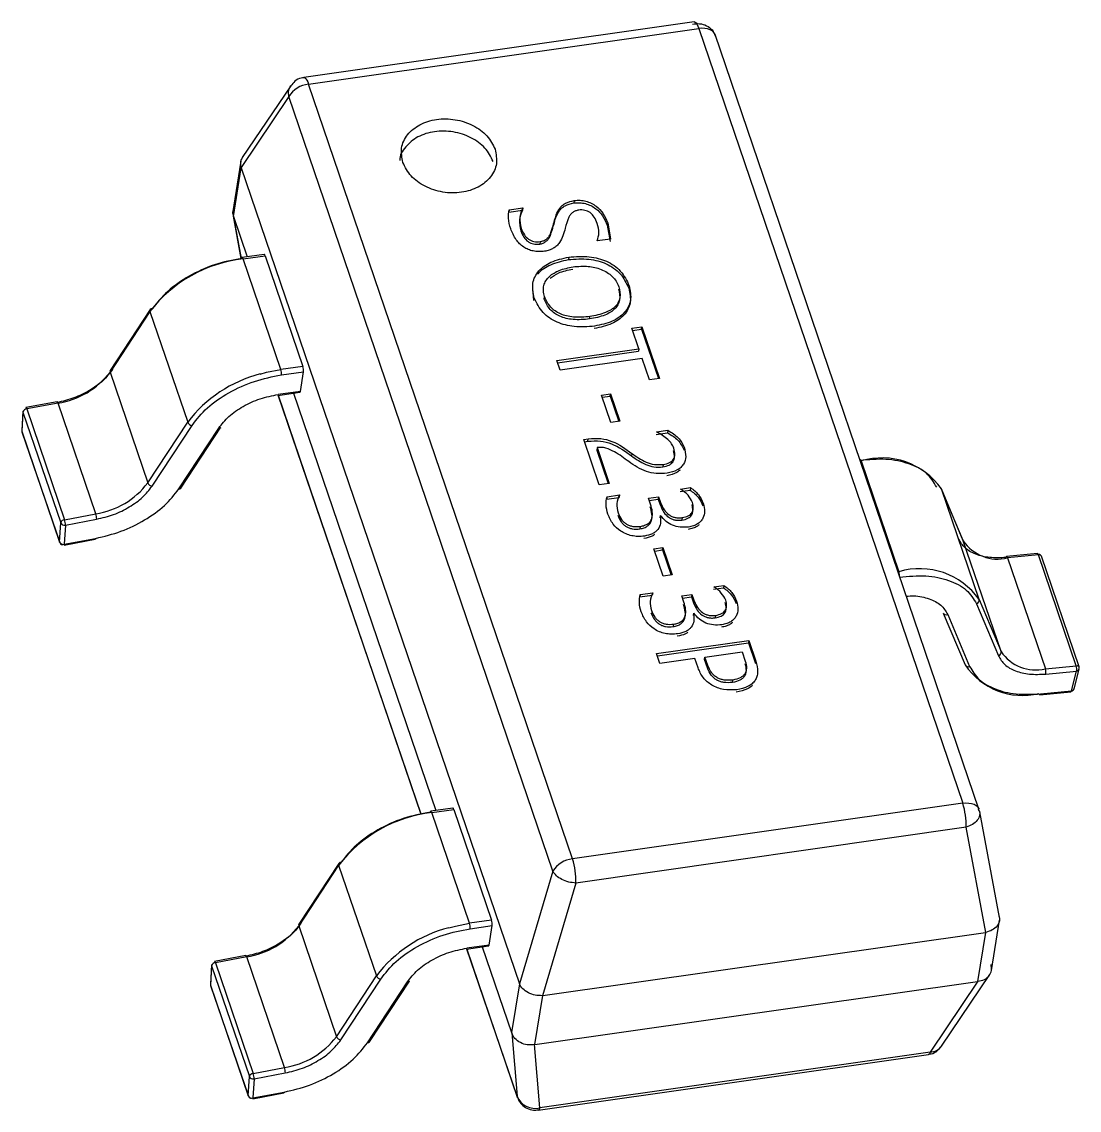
# Model space of a CAD drawing. Header units: millimetres. Extents: x 5 to 415, y 5 to 292.
# Drawn here: x 336.602 to 339.356, y 234.103 to 236.938 of the extents above; entities that cross this region are included whole.
import ezdxf

# ---------------------------------------------------------------- set-up
doc = ezdxf.new("R2010")
doc.units = ezdxf.units.MM

msp = doc.modelspace()

# ---------------------------------------------------------------- linework, layer by layer
at = {"color": 7, "linetype": 'Continuous', "lineweight": 25}
for p, q in [((338.3534, 236.9381), (337.3371, 236.793)), ((337.3492, 236.7754), (338.3656, 236.9204)), ((338.3656, 236.9204), (339.0531, 234.903)), ((339.0953, 234.8873), (338.4078, 236.9047)), ((337.3027, 236.7715), (337.1767, 236.5847)), ((338.0367, 234.7579), (337.3492, 236.7754)), ((337.298, 236.7431), (337.1738, 236.5588)), ((337.9855, 234.7256), (337.298, 236.7431)), ((337.173, 236.5748), (337.1513, 236.4387)), ((337.174, 236.5581), (337.1738, 236.5588)), ((337.1537, 236.4308), (337.174, 236.5581)), ((337.174, 236.5581), (337.8982, 234.4329)), ((337.8719, 236.4485), (337.8709, 236.4422)), ((337.8709, 236.4422), (337.906, 236.4472)), ((337.8719, 236.4485), (337.907, 236.4536)), ((337.907, 236.4536), (337.906, 236.4472)), ((338.041, 236.4727), (338.04, 236.4663)), ((337.1509, 236.4435), (337.1737, 236.3216)), ((337.1535, 236.4315), (337.1537, 236.4308)), ((337.1537, 236.4308), (337.1894, 236.3261)), ((337.903, 236.3999), (337.902, 236.3936)), ((337.9887, 236.4166), (337.9877, 236.4102)), ((338.1283, 236.4148), (338.1273, 236.4084)), ((338.1273, 236.4084), (338.1349, 236.3658)), ((338.1283, 236.4148), (338.1359, 236.3722)), ((337.9524, 236.3654), (337.9514, 236.359)), ((338.1359, 236.3722), (338.1008, 236.3672)), ((337.2338, 236.3324), (337.1762, 236.3242)), ((337.1786, 236.3207), (337.2362, 236.3289)), ((337.2769, 236.0323), (337.1786, 236.3207)), ((337.2362, 236.3289), (337.3345, 236.0405)), ((338.0269, 236.3251), (338.0259, 236.3187)), ((338.1843, 236.2506), (338.1832, 236.2442)), ((337.9362, 236.2122), (337.9332, 236.2435)), ((337.9626, 236.2159), (337.9636, 236.2222)), ((336.9362, 236.1838), (336.8321, 236.0254)), ((336.9365, 236.1884), (336.8324, 236.03)), ((336.9362, 236.1838), (337.0345, 235.8954)), ((338.0809, 236.164), (338.0819, 236.1703)), ((338.1913, 236.1398), (338.2176, 236.1436)), ((338.2094, 236.0866), (338.1913, 236.1398)), ((338.1933, 236.1339), (338.2166, 236.1372)), ((338.2166, 236.1372), (338.2176, 236.1436)), ((338.2166, 236.1372), (338.2603, 236.009)), ((338.2176, 236.1436), (338.2634, 236.0094)), ((337.9956, 236.0561), (338.2094, 236.0866)), ((337.9976, 236.0502), (338.2084, 236.0803)), ((338.2094, 236.0866), (338.2084, 236.0803)), ((338.0043, 236.0307), (337.9956, 236.0561)), ((338.2181, 236.0612), (338.0043, 236.0307)), ((338.237, 236.0056), (338.2181, 236.0612)), ((336.8321, 236.0254), (336.9304, 235.737)), ((337.3345, 236.0405), (337.2769, 236.0323)), ((337.2784, 236.0183), (337.336, 236.0265)), ((337.3279, 235.9756), (337.336, 236.0265)), ((338.2634, 236.0094), (338.237, 236.0056)), ((337.2692, 235.9651), (337.3267, 235.9733)), ((337.27, 235.9652), (337.6418, 234.874)), ((337.3279, 235.9756), (337.2703, 235.9674)), ((337.3104, 235.971), (337.6808, 234.884)), ((338.1123, 235.966), (338.1357, 235.9693)), ((338.1368, 235.8943), (338.1123, 235.966)), ((338.1347, 235.963), (338.1357, 235.9693)), ((338.1357, 235.9693), (338.1602, 235.8976)), ((336.6946, 235.9485), (336.6132, 235.9332)), ((336.6968, 235.9449), (336.6153, 235.9297)), ((336.7951, 235.6565), (336.6968, 235.9449)), ((338.1143, 235.9601), (338.1347, 235.963)), ((338.1347, 235.963), (338.1572, 235.8972)), ((336.605, 235.924), (336.6023, 235.8739)), ((336.6053, 235.9216), (336.6026, 235.8716)), ((336.6053, 235.9216), (336.7036, 235.6332)), ((336.6153, 235.9297), (336.7136, 235.6412)), ((336.9304, 235.737), (337.0345, 235.8954)), ((336.9417, 235.7285), (337.0458, 235.8869)), ((337.0111, 235.7214), (337.1152, 235.8798)), ((337.0169, 235.7235), (337.121, 235.8819)), ((338.1602, 235.8976), (338.1368, 235.8943)), ((336.6026, 235.8716), (336.7009, 235.5831)), ((336.6028, 235.8701), (336.7011, 235.5817)), ((338.0658, 235.8502), (338.0777, 235.8519)), ((338.106, 235.7322), (338.0658, 235.8502)), ((338.0767, 235.8455), (338.0777, 235.8519)), ((338.2547, 235.8636), (338.2841, 235.8678)), ((338.2557, 235.87), (338.2851, 235.8742)), ((338.2851, 235.8742), (338.2841, 235.8678)), ((338.0678, 235.8442), (338.0767, 235.8455)), ((338.1006, 235.8291), (338.0996, 235.8227)), ((338.0996, 235.8227), (338.1293, 235.7355)), ((338.1006, 235.8291), (338.1324, 235.7359)), ((338.328, 235.8288), (338.327, 235.8224)), ((338.1913, 235.814), (338.1902, 235.8077)), ((338.7859, 235.7978), (338.7851, 235.7977)), ((338.7883, 235.7943), (338.8866, 235.5058)), ((338.273, 235.7851), (338.2719, 235.7787)), ((338.1324, 235.7359), (338.106, 235.7322)), ((338.3168, 235.7148), (338.3432, 235.7185)), ((338.3178, 235.7211), (338.3442, 235.7249)), ((338.3442, 235.7249), (338.3432, 235.7185)), ((339.0543, 235.5869), (338.9971, 235.7222)), ((338.9973, 235.7218), (338.9971, 235.7222)), ((339.0956, 235.4333), (338.9973, 235.7218)), ((339.0545, 235.5864), (338.9973, 235.7218)), ((338.1266, 235.7011), (338.1256, 235.6947)), ((338.1256, 235.6947), (338.1578, 235.6993)), ((338.1266, 235.7011), (338.1588, 235.7057)), ((338.1588, 235.7057), (338.1578, 235.6993)), ((338.2347, 235.6971), (338.261, 235.7009)), ((338.24, 235.6814), (338.2347, 235.6971)), ((338.2367, 235.6912), (338.26, 235.6945)), ((338.261, 235.7009), (338.26, 235.6945)), ((338.26, 235.6945), (338.2651, 235.6796)), ((338.261, 235.7009), (338.2661, 235.686)), ((338.2661, 235.686), (338.2651, 235.6796)), ((338.3773, 235.684), (338.3763, 235.6776)), ((336.7136, 235.6412), (336.7951, 235.6565)), ((338.2652, 235.6523), (338.2642, 235.646)), ((336.7009, 235.5831), (336.7036, 235.6332)), ((336.7159, 235.6274), (336.7131, 235.5774)), ((336.7159, 235.6274), (336.7973, 235.6427)), ((338.2132, 235.6237), (338.2122, 235.6173)), ((338.3226, 235.6466), (338.3216, 235.6402)), ((336.7124, 235.5751), (336.7938, 235.5904)), ((336.7131, 235.5774), (336.7946, 235.5926)), ((338.2487, 235.5657), (338.2722, 235.569)), ((338.2711, 235.5627), (338.2722, 235.569)), ((338.2722, 235.569), (338.2966, 235.4973)), ((339.1528, 235.298), (339.0545, 235.5864)), ((338.2732, 235.4939), (338.2487, 235.5657)), ((338.2508, 235.5597), (338.2711, 235.5627)), ((338.2711, 235.5627), (338.2936, 235.4968)), ((339.2475, 235.553), (339.1672, 235.5452)), ((339.2501, 235.5495), (339.1699, 235.5417)), ((339.1699, 235.5417), (339.2682, 235.2533)), ((339.3484, 235.2611), (339.2501, 235.5495)), ((339.3562, 235.2579), (339.2579, 235.5463)), ((338.2966, 235.4973), (338.2732, 235.4939)), ((338.4036, 235.4602), (338.4299, 235.464)), ((338.4046, 235.4666), (338.4309, 235.4703)), ((338.4309, 235.4703), (338.4299, 235.464)), ((338.2133, 235.4466), (338.2123, 235.4402)), ((338.2123, 235.4402), (338.2445, 235.4448)), ((338.2133, 235.4466), (338.2455, 235.4512)), ((338.2455, 235.4512), (338.2445, 235.4448)), ((338.3214, 235.4426), (338.3477, 235.4463)), ((338.3268, 235.4269), (338.3214, 235.4426)), ((338.3234, 235.4366), (338.3467, 235.44)), ((338.3477, 235.4463), (338.3467, 235.44)), ((338.3467, 235.44), (338.3518, 235.425)), ((338.3477, 235.4463), (338.3528, 235.4314)), ((338.3528, 235.4314), (338.3518, 235.425)), ((338.4641, 235.4295), (338.463, 235.4231)), ((339.0956, 235.4333), (339.1528, 235.298)), ((338.3519, 235.3978), (338.3509, 235.3914)), ((339.002, 235.3983), (339.0592, 235.2629)), ((339.0888, 235.4223), (339.146, 235.287)), ((338.3, 235.3692), (338.2989, 235.3628)), ((338.4093, 235.392), (338.4083, 235.3857)), ((339.0138, 235.3946), (339.071, 235.2592)), ((338.2558, 235.2925), (338.496, 235.3268)), ((338.2579, 235.2866), (338.495, 235.3204)), ((338.496, 235.3268), (338.495, 235.3204)), ((338.495, 235.3204), (338.5133, 235.2667)), ((338.496, 235.3268), (338.5143, 235.2731)), ((338.2645, 235.267), (338.2558, 235.2925)), ((338.3806, 235.2774), (338.3817, 235.2837)), ((338.3817, 235.2837), (338.4783, 235.2975)), ((338.3892, 235.2615), (338.3817, 235.2837)), ((338.4783, 235.2975), (338.4867, 235.273)), ((338.3553, 235.28), (338.2645, 235.267)), ((338.3636, 235.2558), (338.3553, 235.28)), ((338.3882, 235.2551), (338.3806, 235.2774)), ((338.3882, 235.2551), (338.3892, 235.2615)), ((338.5143, 235.2731), (338.5133, 235.2667)), ((339.2682, 235.2533), (339.3484, 235.2611)), ((339.2691, 235.2393), (339.3493, 235.2471)), ((339.3359, 235.1955), (339.3493, 235.2471)), ((339.3429, 235.2006), (339.3564, 235.2521)), ((338.4534, 235.2174), (338.4544, 235.2238)), ((339.254, 235.1853), (339.3342, 235.1931)), ((339.2556, 235.1877), (339.3359, 235.1955)), ((337.7252, 234.8903), (337.6676, 234.8821)), ((337.67, 234.8786), (337.7276, 234.8868)), ((337.7276, 234.8868), (337.8259, 234.5984)), ((339.0531, 234.903), (338.0367, 234.7579)), ((339.0962, 234.8818), (339.0944, 234.8869)), ((337.7683, 234.5902), (337.67, 234.8786)), ((339.1486, 234.6049), (339.0971, 234.8803)), ((339.0617, 234.8402), (338.0453, 234.6951)), ((339.1128, 234.5664), (339.0617, 234.8402)), ((337.428, 234.7463), (337.3239, 234.5879)), ((337.4276, 234.7417), (337.3235, 234.5833)), ((337.4276, 234.7417), (337.5259, 234.4533)), ((337.9855, 234.7256), (337.8985, 234.4322)), ((338.0453, 234.6951), (337.9583, 234.4017)), ((339.147, 234.6111), (339.1473, 234.6104)), ((337.3235, 234.5833), (337.4218, 234.2949)), ((337.8259, 234.5984), (337.7683, 234.5902)), ((337.7699, 234.5762), (337.8275, 234.5844)), ((337.8193, 234.5335), (337.8275, 234.5844)), ((339.1277, 234.467), (339.1487, 234.5983)), ((337.9592, 234.4018), (339.1119, 234.5663)), ((339.1119, 234.5663), (339.0916, 234.439)), ((339.1128, 234.5664), (339.1119, 234.5663)), ((337.7606, 234.523), (337.8182, 234.5312)), ((337.7614, 234.5231), (337.8929, 234.1371)), ((337.8193, 234.5335), (337.7617, 234.5253)), ((337.8018, 234.5289), (337.8779, 234.3056)), ((337.186, 234.5064), (337.1046, 234.4911)), ((337.1882, 234.5028), (337.1068, 234.4876)), ((337.2865, 234.2144), (337.1882, 234.5028)), ((337.0964, 234.4819), (337.0937, 234.4318)), ((337.0968, 234.4795), (337.094, 234.4295)), ((337.0968, 234.4795), (337.195, 234.1911)), ((337.1068, 234.4876), (337.205, 234.1991)), ((337.4218, 234.2949), (337.5259, 234.4533)), ((337.4331, 234.2864), (337.5372, 234.4448)), ((337.5025, 234.2793), (337.6066, 234.4377)), ((337.5083, 234.2814), (337.6124, 234.4398)), ((337.8982, 234.4329), (337.8779, 234.3056)), ((337.8982, 234.4329), (337.8985, 234.4322)), ((337.9389, 234.2745), (339.0916, 234.439)), ((339.0925, 234.4391), (338.9683, 234.2548)), ((338.998, 234.2703), (339.124, 234.4571)), ((339.0916, 234.439), (339.0925, 234.4391)), ((337.094, 234.4295), (337.1923, 234.141)), ((337.0942, 234.4281), (337.1925, 234.1396)), ((337.9389, 234.2745), (337.9592, 234.4018)), ((337.9592, 234.4018), (337.9583, 234.4017)), ((337.8779, 234.3056), (337.8782, 234.3048)), ((337.8782, 234.3048), (337.8921, 234.1403)), ((337.9379, 234.2743), (337.9389, 234.2745)), ((337.9519, 234.1098), (337.9379, 234.2743)), ((337.9473, 234.1038), (338.9637, 234.2488)), ((338.9683, 234.2548), (337.9519, 234.1098)), ((337.205, 234.1991), (337.2865, 234.2144)), ((337.1923, 234.141), (337.195, 234.1911)), ((337.2073, 234.1853), (337.2045, 234.1353)), ((337.2073, 234.1853), (337.2887, 234.2006)), ((337.2045, 234.1353), (337.286, 234.1506)), ((337.2038, 234.133), (337.2852, 234.1483))]:
    msp.add_line(p, q, dxfattribs=at)
at = {"color": 8, "linetype": 'Continuous', "lineweight": 25}
for p, q in [((337.174, 236.3217), (337.1535, 236.4315)), ((337.6421, 234.874), (337.2703, 235.9652)), ((338.7863, 235.794), (338.7883, 235.7943)), ((339.0545, 235.5864), (339.0543, 235.5869)), ((338.8866, 235.5058), (338.8846, 235.5056)), ((337.8921, 234.1403), (337.7617, 234.5231)), ((337.8929, 234.1371), (337.8921, 234.1403))]:
    msp.add_line(p, q, dxfattribs=at)
at = {"color": 7, "linetype": 'Continuous', "lineweight": 25, "flags": 128}
for points in [[(338.3534, 236.9381), (338.354, 236.9381), (338.3562, 236.9372), (338.3586, 236.935), (338.3609, 236.9313), (338.3633, 236.9264), (338.3656, 236.9204)], [(338.4078, 236.9047), (338.4071, 236.9064), (338.4043, 236.9108), (338.4002, 236.9146), (338.3949, 236.9175), (338.3886, 236.9196), (338.3815, 236.9208), (338.3737, 236.9211), (338.3656, 236.9204)], [(337.2362, 236.3289), (337.2357, 236.3303), (337.2351, 236.3313), (337.2346, 236.332), (337.2341, 236.3324), (337.2338, 236.3324)], [(337.1762, 236.3242), (337.176, 236.3242), (337.1756, 236.3238), (337.1752, 236.323), (337.175, 236.3219)], [(337.2231, 236.0207), (337.24, 236.0252), (337.2769, 236.0323)], [(337.2692, 235.9651), (337.2693, 235.9651), (337.2697, 235.9655), (337.2701, 235.9663), (337.2703, 235.9674)], [(337.3267, 235.9733), (337.3269, 235.9733), (337.3273, 235.9737), (337.3277, 235.9745), (337.3279, 235.9756)], [(336.605, 235.924), (336.605, 235.9231), (336.6053, 235.9216)], [(336.6023, 235.8739), (336.6023, 235.8731), (336.6026, 235.8716)], [(336.6024, 235.872), (336.6025, 235.8717), (336.6028, 235.8701)], [(336.7131, 235.5774), (336.713, 235.5763), (336.7128, 235.5755), (336.7125, 235.5752), (336.7124, 235.5751)], [(336.7946, 235.5926), (336.7945, 235.5916), (336.7942, 235.5908), (336.7939, 235.5905), (336.7938, 235.5904)], [(339.2501, 235.5495), (339.2496, 235.5509), (339.249, 235.5519), (339.2484, 235.5526), (339.2478, 235.553), (339.2475, 235.553)], [(337.7276, 234.8868), (337.7271, 234.8882), (337.7265, 234.8892), (337.726, 234.8899), (337.7255, 234.8903), (337.7252, 234.8903)], [(337.6676, 234.8821), (337.6674, 234.8821), (337.667, 234.8817), (337.6667, 234.8809), (337.6664, 234.8798)], [(337.7145, 234.5786), (337.7315, 234.5831), (337.7683, 234.5902)], [(337.7606, 234.523), (337.7607, 234.523), (337.7612, 234.5234), (337.7615, 234.5242), (337.7617, 234.5253)], [(337.8182, 234.5312), (337.8183, 234.5313), (337.8188, 234.5316), (337.8191, 234.5324), (337.8193, 234.5335)], [(337.0964, 234.4819), (337.0964, 234.481), (337.0968, 234.4795)], [(337.0937, 234.4318), (337.0937, 234.431), (337.094, 234.4295)], [(337.0939, 234.4299), (337.0939, 234.4296), (337.0942, 234.4281)], [(337.286, 234.1506), (337.2859, 234.1495), (337.2857, 234.1487), (337.2854, 234.1484), (337.2852, 234.1483)], [(337.2045, 234.1353), (337.2044, 234.1342), (337.2042, 234.1335), (337.2039, 234.1331), (337.2038, 234.133)]]:
    msp.add_lwpolyline(points, dxfattribs=at)
at = {"color": 8, "linetype": 'Continuous', "lineweight": 25, "flags": 128}
for points in [[(337.3371, 236.793), (337.3377, 236.7931), (337.3399, 236.7922), (337.3422, 236.7899), (337.3446, 236.7863), (337.3469, 236.7814), (337.3492, 236.7754)], [(337.1786, 236.3207), (337.1781, 236.322), (337.1775, 236.3231), (337.177, 236.3238), (337.1765, 236.3242), (337.1762, 236.3242)], [(336.6026, 235.8716), (336.6027, 235.8704), (336.6028, 235.8701)], [(338.7859, 235.7978), (338.7862, 235.7978), (338.7867, 235.7974), (338.7872, 235.7967), (338.7878, 235.7956), (338.7883, 235.7943)], [(336.7011, 235.5817), (336.701, 235.582), (336.7009, 235.5831)], [(339.1699, 235.5417), (339.1693, 235.5431), (339.1688, 235.5441), (339.1682, 235.5449), (339.1676, 235.5452), (339.1672, 235.5452)], [(339.3484, 235.2611), (339.3502, 235.2612), (339.3518, 235.261), (339.3532, 235.2606), (339.3545, 235.26), (339.3554, 235.2592), (339.356, 235.2583), (339.3562, 235.2579)], [(339.0531, 234.903), (339.0612, 234.9037), (339.0689, 234.9034), (339.0761, 234.9022), (339.0824, 234.9001), (339.0876, 234.8971), (339.0918, 234.8934), (339.0946, 234.889), (339.0953, 234.8872)], [(337.67, 234.8786), (337.6695, 234.8799), (337.6689, 234.881), (337.6684, 234.8817), (337.6679, 234.8821), (337.6676, 234.8821)], [(337.094, 234.4295), (337.0941, 234.4283), (337.0942, 234.4281)], [(337.1925, 234.1396), (337.1924, 234.1399), (337.1923, 234.141)]]:
    msp.add_lwpolyline(points, dxfattribs=at)
at = {"color": 7, "linetype": 'Continuous', "lineweight": 25}
for centre, radius, start, end in [((337.3555, 236.7087), 0.067, 95.4143, 149.1053), ((337.2194, 235.9654), 0.3577, 96.5583, 142.3606), ((336.9411, 236.1848), 0.00577, 77.8531, 142.0954), ((336.664, 236.1541), 0.2117, 278.905, 322.5688), ((336.8369, 236.0274), 0.00513, 149.2729, 202.6952), ((337.2447, 236.0216), 0.0339, 354.4782, 18.3679), ((337.3023, 236.0298), 0.0339, 354.4782, 18.3679), ((336.6165, 235.9179), 0.0119, 95.5589, 159.3717), ((336.6104, 235.9291), 0.005, 6.6713, 56.2481), ((337.0474, 235.9008), 0.014, 202.8723, 263.197), ((337.1164, 235.8854), 0.00577, 257.8531, 322.0954), ((338.8426, 235.6133), 0.1889, 35.0389, 106.6938), ((336.7623, 235.8657), 0.2117, 278.905, 322.5688), ((336.9433, 235.7425), 0.014, 202.8723, 263.197), ((337.0123, 235.7271), 0.00577, 257.8531, 322.0954), ((336.7541, 235.6428), 0.0433, 359.8757, 18.5351), ((336.7133, 235.6378), 0.0107, 205.4879, 283.9677), ((336.7148, 235.6294), 0.0119, 95.5589, 159.3717), ((336.6726, 235.6275), 0.0433, 359.8757, 18.5351), ((336.7105, 235.5877), 0.0107, 205.4879, 283.9677), ((336.7093, 235.5857), 0.00918, 205.7856, 294.4), ((339.1443, 235.6468), 0.1082, 213.9385, 283.7017), ((339.1682, 235.5428), 0.00258, 111.7928, 179.3402), ((339.2497, 235.5423), 0.00918, 25.7856, 114.4), ((338.9409, 235.3249), 0.1889, 35.0389, 106.6938), ((339.0863, 235.4314), 0.00945, 285.0943, 11.8058), ((339.0098, 235.4027), 0.009, 209.2431, 295.9756), ((339.1435, 235.2961), 0.00945, 285.0943, 11.8058), ((339.2425, 235.3584), 0.1082, 213.9385, 283.7017), ((339.0671, 235.2672), 0.0089, 205.6916, 296.2521), ((339.2086, 235.364), 0.1803, 213.9385, 283.7017), ((339.3217, 235.2523), 0.0282, 349.2205, 18.145), ((339.3472, 235.256), 0.00918, 283.2348, 11.8491), ((339.2414, 235.2445), 0.0282, 349.2205, 18.145), ((339.3493, 235.2546), 0.00758, 270.4844, 340.5876), ((339.3358, 235.2031), 0.00758, 270.4844, 340.5876), ((339.2548, 235.1883), 0.00309, 194.2995, 253.9355), ((339.3333, 235.1955), 0.00258, 291.7928, 359.3402), ((338.8809, 234.8474), 0.1809, 357.7092, 17.8862), ((337.7109, 234.5233), 0.3577, 96.5583, 142.3606), ((337.4325, 234.7427), 0.00577, 77.8531, 142.0954), ((338.043, 234.6912), 0.067, 95.4143, 149.1053), ((337.8645, 234.7024), 0.1809, 357.7092, 17.8862), ((337.1554, 234.712), 0.2117, 278.905, 322.5688), ((337.3283, 234.5853), 0.00513, 149.2729, 202.6952), ((337.7361, 234.5795), 0.0339, 354.4782, 18.3679), ((337.7937, 234.5877), 0.0339, 354.4782, 18.3679), ((337.1018, 234.487), 0.005, 6.6713, 56.2481), ((337.1079, 234.4758), 0.0119, 95.5589, 159.3717), ((337.5388, 234.4587), 0.014, 202.8723, 263.197), ((337.6078, 234.4433), 0.00577, 257.8531, 322.0954), ((337.2537, 234.4236), 0.2117, 278.905, 322.5688), ((337.4348, 234.3004), 0.014, 202.8723, 263.197), ((337.5037, 234.285), 0.00577, 257.8531, 322.0954), ((337.2455, 234.2007), 0.0433, 359.8757, 18.5351), ((337.2047, 234.1957), 0.0107, 205.4879, 283.9677), ((337.2062, 234.1873), 0.0119, 95.5589, 159.3717), ((337.164, 234.1854), 0.0433, 359.8757, 18.5351), ((337.202, 234.1457), 0.0107, 205.4879, 283.9677), ((337.2007, 234.1436), 0.00918, 205.7856, 294.4), ((337.9388, 234.1579), 0.0498, 200.6407, 285.3087)]:
    msp.add_arc(centre, radius, start, end, dxfattribs=at)
at = {"color": 8, "linetype": 'Continuous', "lineweight": 25}
for centre, radius, start, end in [((336.941, 236.1858), 0.00513, 149.2729, 202.6952), ((337.3106, 235.6846), 0.3474, 104.5862, 142.6388), ((336.6918, 235.9444), 0.005, 6.6713, 56.2481), ((339.2518, 235.5426), 0.00712, 31.2722, 103.7781), ((338.8515, 235.4946), 0.0368, 359.993, 17.8008), ((339.253, 235.1877), 0.00258, 291.7928, 359.3402), ((337.4324, 234.7437), 0.00513, 149.2729, 202.6952), ((337.802, 234.2425), 0.3474, 104.5862, 142.6388), ((337.1832, 234.5023), 0.005, 6.6713, 56.2481), ((338.9679, 234.2919), 0.0371, 270.5746, 324.4263), ((338.961, 234.2556), 0.00727, 291.0258, 354.1636), ((337.9447, 234.1105), 0.00725, 290.7462, 354.2244)]:
    msp.add_arc(centre, radius, start, end, dxfattribs=at)
at = {"color": 7, "linetype": 'Continuous', "lineweight": 25}
for points in [[(338.3488, 236.932), (338.3552, 236.9328), (338.3679, 236.9345), (338.3863, 236.9286), (338.4013, 236.9175), (338.4062, 236.9068), (338.4086, 236.9015)], [(337.5949, 236.5717), (337.5925, 236.5843), (337.5876, 236.6097), (337.6047, 236.6452), (337.6372, 236.672), (337.6818, 236.6861), (337.7316, 236.6855), (337.7784, 236.67), (337.817, 236.6424), (337.829, 236.6181), (337.8351, 236.6059)], [(337.8351, 236.6059), (337.8375, 236.5932), (337.8424, 236.5679), (337.8254, 236.5324), (337.7929, 236.5056), (337.7482, 236.4914), (337.6984, 236.4921), (337.6516, 236.5076), (337.613, 236.5352), (337.601, 236.5595), (337.5949, 236.5717)], [(339.0961, 234.8841), (339.0969, 234.8799), (339.0985, 234.8715), (339.0918, 234.8584), (339.0793, 234.8469), (339.0675, 234.8424), (339.0617, 234.8402)], [(338.0453, 234.6951), (338.0391, 234.6957), (338.0268, 234.6967), (338.0086, 234.7038), (337.9934, 234.7138), (337.9882, 234.7217), (337.9855, 234.7256)]]:
    msp.add_open_spline(points, degree=3, dxfattribs=at)
for points, knots in [([(337.3372, 236.7922), (337.3349, 236.7921), (337.3263, 236.7917), (337.3133, 236.7845), (337.3063, 236.7753), (337.3031, 236.7711)], [0, 0, 0, 0, 0.166957, 0.621589, 1, 1, 1, 1]), ([(337.298, 236.7431), (337.2973, 236.7487), (337.296, 236.7591), (337.3008, 236.7674), (337.3031, 236.7712)], [0, 0, 0, 0, 0.541801, 1, 1, 1, 1]), ([(337.83, 236.5741), (337.824, 236.5863), (337.8119, 236.6106), (337.7734, 236.6382), (337.7265, 236.6536), (337.6768, 236.6543), (337.6318, 236.6402), (337.6008, 236.6133), (337.5855, 236.5897), (337.5867, 236.5769), (337.5867, 236.5767)], [0, 0, 0, 0, 0.1424312, 0.2848624, 0.4272935, 0.5697247, 0.7121559, 0.8545871, 0.9970183, 1, 1, 1, 1]), ([(337.1738, 236.5588), (337.1729, 236.5642), (337.1712, 236.5741), (337.176, 236.5823), (337.1782, 236.5861)], [0, 0, 0, 0, 0.540585, 1, 1, 1, 1]), ([(338.041, 236.4727), (338.0462, 236.4731), (338.0563, 236.4738), (338.0716, 236.4714), (338.0859, 236.466), (338.1019, 236.4558), (338.1181, 236.4387), (338.1247, 236.4231), (338.1283, 236.4148)], [0, 0, 0, 0, 0.128303, 0.249005, 0.370103, 0.499521, 0.730115, 1, 1, 1, 1]), ([(337.8757, 236.399), (337.8729, 236.4083), (337.868, 236.425), (337.8707, 236.4414), (337.8719, 236.4485)], [0, 0, 0, 0, 0.562425, 1, 1, 1, 1]), ([(337.906, 236.4472), (337.9026, 236.4389), (337.8954, 236.4217), (337.8998, 236.4032), (337.902, 236.3936)], [0, 0, 0, 0, 0.480855, 1, 1, 1, 1]), ([(337.907, 236.4536), (337.9036, 236.4453), (337.8964, 236.4281), (337.9008, 236.4096), (337.903, 236.3999)], [0, 0, 0, 0, 0.480855, 1, 1, 1, 1]), ([(337.9877, 236.4102), (337.9911, 236.4226), (337.9955, 236.438), (338.0086, 236.4533), (338.0204, 236.4617), (338.0321, 236.4644), (338.04, 236.4663)], [0, 0, 0, 0, 0.500381, 0.623885, 0.744805, 1, 1, 1, 1]), ([(337.9887, 236.4166), (337.9922, 236.4289), (337.9965, 236.4444), (338.0096, 236.4597), (338.0214, 236.468), (338.0331, 236.4708), (338.041, 236.4727)], [0, 0, 0, 0, 0.500381, 0.623885, 0.744805, 1, 1, 1, 1]), ([(338.0528, 236.4477), (338.05, 236.447), (338.0442, 236.4458), (338.037, 236.4417), (338.0311, 236.436), (338.0233, 236.4224), (338.0203, 236.4101), (338.0178, 236.4004)], [0, 0, 0, 0, 0.118215, 0.2353023, 0.3593825, 0.497347, 1, 1, 1, 1]), ([(338.04, 236.4663), (338.0452, 236.4667), (338.0553, 236.4675), (338.0706, 236.465), (338.0848, 236.4596), (338.1009, 236.4495), (338.1171, 236.4323), (338.1237, 236.4168), (338.1273, 236.4084)], [0, 0, 0, 0, 0.128303, 0.249005, 0.370103, 0.499521, 0.730115, 1, 1, 1, 1]), ([(338.1013, 236.413), (338.099, 236.4187), (338.0949, 236.4287), (338.0852, 236.4395), (338.0761, 236.4448), (338.0689, 236.4472), (338.0609, 236.4483), (338.0556, 236.4479), (338.0528, 236.4477)], [0, 0, 0, 0, 0.314861, 0.560626, 0.668136, 0.772871, 0.88149, 1, 1, 1, 1]), ([(337.9637, 236.3403), (337.9586, 236.3399), (337.9488, 236.3391), (337.9343, 236.3407), (337.9211, 236.3446), (337.9046, 236.3535), (337.887, 236.3719), (337.8798, 236.3893), (337.8757, 236.399)], [0, 0, 0, 0, 0.123654, 0.236221, 0.343299, 0.451337, 0.693261, 1, 1, 1, 1]), ([(337.902, 236.3936), (337.9043, 236.3879), (337.9085, 236.3777), (337.9183, 236.3669), (337.9276, 236.3616), (337.935, 236.3593), (337.9431, 236.3583), (337.9485, 236.3588), (337.9514, 236.359)], [0, 0, 0, 0, 0.314113, 0.558933, 0.666227, 0.771116, 0.880365, 1, 1, 1, 1]), ([(337.903, 236.3999), (337.9054, 236.3942), (337.9095, 236.3841), (337.9194, 236.3732), (337.9286, 236.368), (337.9361, 236.3656), (337.9441, 236.3647), (337.9495, 236.3651), (337.9524, 236.3654)], [0, 0, 0, 0, 0.314113, 0.558933, 0.666227, 0.771116, 0.880365, 1, 1, 1, 1]), ([(337.9514, 236.359), (337.9544, 236.3597), (337.9604, 236.3611), (337.968, 236.3657), (337.9742, 236.3719), (337.979, 236.3805), (337.9831, 236.3935), (337.9859, 236.4038), (337.9877, 236.4102)], [0, 0, 0, 0, 0.117057, 0.233951, 0.35892, 0.498782, 0.684498, 1, 1, 1, 1]), ([(337.9524, 236.3654), (337.9554, 236.3661), (337.9614, 236.3675), (337.9691, 236.372), (337.9752, 236.3783), (337.98, 236.3869), (337.9841, 236.3999), (337.9869, 236.4101), (337.9887, 236.4166)], [0, 0, 0, 0, 0.117057, 0.233951, 0.35892, 0.498782, 0.684498, 1, 1, 1, 1]), ([(338.0178, 236.4004), (338.0142, 236.3873), (338.0097, 236.3709), (337.996, 236.3545), (337.9869, 236.3479), (337.9761, 236.3429), (337.9679, 236.3412), (337.9637, 236.3403)], [0, 0, 0, 0, 0.4997434, 0.6276332, 0.7500088, 0.8723135, 1, 1, 1, 1]), ([(338.1008, 236.3672), (338.1029, 236.3742), (338.1076, 236.3891), (338.1034, 236.4048), (338.1013, 236.413)], [0, 0, 0, 0, 0.471954, 1, 1, 1, 1]), ([(337.175, 236.3219), (337.1512, 236.3173), (337.1037, 236.308), (337.0368, 236.2767), (336.9788, 236.2373), (336.9544, 236.206), (336.9423, 236.1905)], [0, 0, 0, 0, 0.250798, 0.500076, 0.750806, 1, 1, 1, 1]), ([(337.9372, 236.2185), (337.9344, 236.2316), (337.9304, 236.2506), (337.9382, 236.2743), (337.9484, 236.2894), (337.9627, 236.3022), (337.9874, 236.3165), (338.0108, 236.3216), (338.0269, 236.3251)], [0, 0, 0, 0, 0.260264, 0.379902, 0.499678, 0.614947, 0.734035, 1, 1, 1, 1]), ([(337.947, 236.281), (337.9474, 236.2816), (337.9545, 236.2922), (337.9803, 236.3083), (338.0101, 236.3151), (338.0259, 236.3187)], [0, 0, 0, 0, 0.028142, 0.485167, 1, 1, 1, 1]), ([(338.0259, 236.3187), (338.0438, 236.3201), (338.0695, 236.3221), (338.1028, 236.316), (338.1247, 236.3082), (338.1444, 236.297), (338.1678, 236.2767), (338.177, 236.2574), (338.1832, 236.2442)], [0, 0, 0, 0, 0.26975, 0.387994, 0.500587, 0.618873, 0.737956, 1, 1, 1, 1]), ([(338.0269, 236.3251), (338.0447, 236.3264), (338.0703, 236.3284), (338.1036, 236.3223), (338.1256, 236.3147), (338.1454, 236.3035), (338.1688, 236.2832), (338.178, 236.2639), (338.1843, 236.2506)], [0, 0, 0, 0, 0.268076, 0.386697, 0.500316, 0.617691, 0.736415, 1, 1, 1, 1]), ([(337.9636, 236.2222), (337.9624, 236.2273), (337.96, 236.2369), (337.9613, 236.2512), (337.9668, 236.2641), (337.9791, 236.2785), (338.0027, 236.2927), (338.0258, 236.2974), (338.0382, 236.3)], [0, 0, 0, 0, 0.133658, 0.257211, 0.377169, 0.500615, 0.731789, 1, 1, 1, 1]), ([(337.9785, 236.2702), (337.9855, 236.2752), (338.002, 236.2871), (338.0244, 236.2912), (338.0372, 236.2936)], [0, 0, 0, 0, 0.429327, 1, 1, 1, 1]), ([(338.0382, 236.3), (338.0514, 236.3011), (338.0757, 236.3031), (338.1068, 236.296), (338.1272, 236.2857), (338.1407, 236.2752), (338.1511, 236.2626), (338.1553, 236.2531), (338.1574, 236.2482)], [0, 0, 0, 0, 0.270292, 0.499768, 0.624592, 0.74529, 0.868374, 1, 1, 1, 1]), ([(338.1574, 236.2482), (338.1595, 236.2386), (338.1624, 236.2246), (338.1566, 236.2074), (338.1487, 236.1966), (338.1371, 236.1875), (338.1156, 236.1769), (338.0958, 236.173), (338.0819, 236.1703)], [0, 0, 0, 0, 0.248626, 0.359241, 0.468135, 0.581688, 0.705564, 1, 1, 1, 1]), ([(338.1843, 236.2506), (338.1869, 236.2377), (338.1908, 236.2189), (338.1827, 236.1954), (338.169, 236.1755), (338.1401, 236.1551), (338.1101, 236.1488), (338.0941, 236.1454)], [0, 0, 0, 0, 0.2587484, 0.3788655, 0.5000417, 0.7339811, 1, 1, 1, 1]), ([(338.0941, 236.1454), (338.0765, 236.144), (338.0437, 236.1414), (338.0025, 236.1517), (337.9762, 236.1663), (337.9526, 236.1863), (337.9435, 236.2054), (337.9372, 236.2185)], [0, 0, 0, 0, 0.268855, 0.499772, 0.617975, 0.736987, 1, 1, 1, 1]), ([(338.0819, 236.1703), (338.0677, 236.1691), (338.0474, 236.1674), (338.0213, 236.1715), (338.005, 236.1768), (337.9909, 236.1847), (337.9744, 236.1991), (337.968, 236.2128), (337.9636, 236.2222)], [0, 0, 0, 0, 0.290249, 0.41301, 0.526241, 0.635639, 0.747487, 1, 1, 1, 1]), ([(338.1564, 236.2419), (338.1585, 236.2322), (338.1614, 236.2183), (338.1555, 236.2011), (338.1477, 236.1903), (338.136, 236.1812), (338.1146, 236.1705), (338.0948, 236.1667), (338.0809, 236.164)], [0, 0, 0, 0, 0.248626, 0.359241, 0.468135, 0.581688, 0.705564, 1, 1, 1, 1]), ([(338.1832, 236.2442), (338.1859, 236.2313), (338.1899, 236.2124), (338.1817, 236.1889), (338.1678, 236.1691), (338.139, 236.1488), (338.109, 236.1424), (338.0931, 236.139)], [0, 0, 0, 0, 0.260257, 0.380015, 0.500293, 0.735663, 1, 1, 1, 1]), ([(338.0809, 236.164), (338.0666, 236.1627), (338.0464, 236.161), (338.0203, 236.1651), (338.0039, 236.1705), (337.9899, 236.1784), (337.9734, 236.1927), (337.967, 236.2064), (337.9626, 236.2159)], [0, 0, 0, 0, 0.290249, 0.41301, 0.526241, 0.635639, 0.747487, 1, 1, 1, 1]), ([(336.8382, 236.0321), (336.8306, 236.0223), (336.8155, 236.0026), (336.7797, 235.9774), (336.7385, 235.9569), (336.7087, 235.9498), (336.6939, 235.9463)], [0, 0, 0, 0, 0.2507876, 0.5000665, 0.7507957, 1, 1, 1, 1]), ([(337.0458, 235.8869), (337.0579, 235.9026), (337.0822, 235.9338), (337.1405, 235.9733), (337.2073, 236.0043), (337.2548, 236.0137), (337.2784, 236.0183)], [0, 0, 0, 0, 0.250798, 0.500076, 0.750806, 1, 1, 1, 1]), ([(337.1152, 235.8798), (337.1233, 235.8901), (337.1395, 235.911), (337.1782, 235.9373), (337.2228, 235.9581), (337.2544, 235.9643), (337.2703, 235.9674)], [0, 0, 0, 0, 0.249194, 0.499924, 0.749202, 1, 1, 1, 1]), ([(338.0777, 235.8519), (338.0887, 235.8527), (338.1094, 235.8543), (338.1513, 235.8432), (338.1751, 235.8258), (338.1913, 235.814)], [0, 0, 0, 0, 0.262973, 0.498703, 1, 1, 1, 1]), ([(338.3008, 235.8274), (338.2989, 235.8314), (338.295, 235.8396), (338.2811, 235.8552), (338.2661, 235.864), (338.2557, 235.87)], [0, 0, 0, 0, 0.231247, 0.468878, 1, 1, 1, 1]), ([(338.2841, 235.8678), (338.2939, 235.8618), (338.3138, 235.8497), (338.3225, 235.8316), (338.327, 235.8224)], [0, 0, 0, 0, 0.49597, 1, 1, 1, 1]), ([(338.2851, 235.8742), (338.2949, 235.8682), (338.3148, 235.856), (338.3236, 235.8379), (338.328, 235.8288)], [0, 0, 0, 0, 0.49597, 1, 1, 1, 1]), ([(338.0767, 235.8455), (338.0876, 235.8463), (338.1084, 235.8479), (338.1502, 235.8368), (338.1741, 235.8195), (338.1902, 235.8077)], [0, 0, 0, 0, 0.262973, 0.498703, 1, 1, 1, 1]), ([(338.1832, 235.7925), (338.1712, 235.8015), (338.1531, 235.8151), (338.1279, 235.8274), (338.1119, 235.8299), (338.1044, 235.8293), (338.1006, 235.8291)], [0, 0, 0, 0, 0.5028018, 0.7622479, 0.8808001, 1, 1, 1, 1]), ([(338.273, 235.7851), (338.2787, 235.7864), (338.2871, 235.7882), (338.2955, 235.7937), (338.2999, 235.7987), (338.3026, 235.8046), (338.3041, 235.8143), (338.3022, 235.822), (338.3008, 235.8274)], [0, 0, 0, 0, 0.253119, 0.364998, 0.474288, 0.587341, 0.709923, 1, 1, 1, 1]), ([(338.328, 235.8288), (338.3298, 235.821), (338.3333, 235.8064), (338.3283, 235.7886), (338.3193, 235.7774), (338.3061, 235.7676), (338.2925, 235.7645), (338.2832, 235.7623)], [0, 0, 0, 0, 0.267264, 0.4999804, 0.6191933, 0.7381789, 1, 1, 1, 1]), ([(338.1902, 235.8077), (338.202, 235.7994), (338.2195, 235.787), (338.2491, 235.7774), (338.2642, 235.7783), (338.2719, 235.7787)], [0, 0, 0, 0, 0.501191, 0.74497, 1, 1, 1, 1]), ([(338.1913, 235.814), (338.203, 235.8057), (338.2205, 235.7934), (338.2501, 235.7838), (338.2652, 235.7847), (338.273, 235.7851)], [0, 0, 0, 0, 0.501191, 0.74497, 1, 1, 1, 1]), ([(338.2719, 235.7787), (338.2777, 235.78), (338.2861, 235.7818), (338.2944, 235.7874), (338.2988, 235.7923), (338.3015, 235.7982), (338.3031, 235.8079), (338.3012, 235.8156), (338.2998, 235.821)], [0, 0, 0, 0, 0.253119, 0.364998, 0.474288, 0.587341, 0.709923, 1, 1, 1, 1]), ([(338.9853, 235.7259), (338.9777, 235.7388), (338.9625, 235.7644), (338.9144, 235.7886), (338.8546, 235.8016), (338.808, 235.7975), (338.7847, 235.7955)], [0, 0, 0, 0, 0.250798, 0.500076, 0.750806, 1, 1, 1, 1]), ([(338.2832, 235.7623), (338.2738, 235.7615), (338.2558, 235.7601), (338.2191, 235.7681), (338.1977, 235.7826), (338.1832, 235.7925)], [0, 0, 0, 0, 0.260814, 0.499947, 1, 1, 1, 1]), ([(338.317, 235.7707), (338.3143, 235.7685), (338.305, 235.761), (338.2916, 235.758), (338.2822, 235.7559)], [0, 0, 0, 0, 0.293423, 1, 1, 1, 1]), ([(336.7946, 235.5926), (336.8169, 235.598), (336.8615, 235.6086), (336.9233, 235.6393), (336.9771, 235.6771), (336.9997, 235.7066), (337.0111, 235.7214)], [0, 0, 0, 0, 0.249204, 0.499933, 0.749212, 1, 1, 1, 1]), ([(336.7973, 235.6427), (336.8123, 235.6462), (336.8421, 235.6533), (336.8833, 235.6739), (336.9189, 235.6991), (336.9341, 235.7187), (336.9417, 235.7285)], [0, 0, 0, 0, 0.2507876, 0.5000665, 0.7507957, 1, 1, 1, 1]), ([(338.3488, 235.6865), (338.3456, 235.6929), (338.3389, 235.7062), (338.325, 235.716), (338.3178, 235.7211)], [0, 0, 0, 0, 0.481219, 1, 1, 1, 1]), ([(338.3432, 235.7185), (338.3506, 235.7127), (338.3657, 235.7009), (338.3727, 235.6855), (338.3763, 235.6776)], [0, 0, 0, 0, 0.492654, 1, 1, 1, 1]), ([(338.3442, 235.7249), (338.3516, 235.7191), (338.3667, 235.7073), (338.3738, 235.6918), (338.3773, 235.684)], [0, 0, 0, 0, 0.492654, 1, 1, 1, 1]), ([(338.129, 235.6558), (338.1266, 235.664), (338.1222, 235.6793), (338.1252, 235.6942), (338.1266, 235.7011)], [0, 0, 0, 0, 0.540051, 1, 1, 1, 1]), ([(338.1588, 235.7057), (338.1559, 235.6983), (338.15, 235.6834), (338.1535, 235.6675), (338.1553, 235.6596)], [0, 0, 0, 0, 0.498536, 1, 1, 1, 1]), ([(338.2132, 235.6237), (338.2171, 235.6245), (338.2245, 235.6261), (338.2337, 235.6309), (338.2403, 235.6375), (338.2451, 235.6478), (338.2453, 235.663), (338.2419, 235.6749), (338.24, 235.6814)], [0, 0, 0, 0, 0.133557, 0.254296, 0.371187, 0.494046, 0.723639, 1, 1, 1, 1]), ([(338.2661, 235.686), (338.2688, 235.6795), (338.2737, 235.6679), (338.2849, 235.6556), (338.2955, 235.6496), (338.304, 235.6469), (338.3132, 235.6458), (338.3194, 235.6463), (338.3226, 235.6466)], [0, 0, 0, 0, 0.313765, 0.5588, 0.666287, 0.771315, 0.880563, 1, 1, 1, 1]), ([(338.3216, 235.6402), (338.3271, 235.6414), (338.335, 235.6432), (338.3429, 235.6485), (338.3471, 235.6532), (338.3496, 235.6588), (338.351, 235.6679), (338.3491, 235.6751), (338.3478, 235.6802)], [0, 0, 0, 0, 0.254827, 0.367086, 0.476412, 0.589195, 0.71128, 1, 1, 1, 1]), ([(338.3226, 235.6466), (338.3281, 235.6478), (338.336, 235.6496), (338.344, 235.6548), (338.3481, 235.6595), (338.3506, 235.6651), (338.352, 235.6742), (338.3501, 235.6814), (338.3488, 235.6865)], [0, 0, 0, 0, 0.254827, 0.367086, 0.476412, 0.589195, 0.71128, 1, 1, 1, 1]), ([(338.3773, 235.684), (338.3791, 235.6769), (338.3824, 235.6637), (338.3782, 235.6473), (338.3706, 235.6365), (338.3621, 235.6298), (338.3514, 235.6248), (338.3431, 235.6231), (338.3387, 235.6222)], [0, 0, 0, 0, 0.266131, 0.499349, 0.623506, 0.743648, 0.866929, 1, 1, 1, 1]), ([(338.2238, 235.5985), (338.2181, 235.598), (338.2073, 235.5972), (338.1909, 235.5991), (338.1757, 235.6039), (338.1581, 235.6132), (338.1399, 235.6306), (338.1328, 235.6469), (338.129, 235.6558)], [0, 0, 0, 0, 0.132365, 0.25553, 0.375854, 0.500135, 0.72827, 1, 1, 1, 1]), ([(338.1543, 235.6532), (338.1569, 235.6471), (338.1605, 235.6385), (338.169, 235.6289), (338.1759, 235.6235), (338.1838, 235.6197), (338.196, 235.6163), (338.2056, 235.6169), (338.2122, 235.6173)], [0, 0, 0, 0, 0.2970952, 0.4218446, 0.535811, 0.6445483, 0.7544062, 1, 1, 1, 1]), ([(338.1553, 235.6596), (338.1579, 235.6535), (338.1615, 235.6449), (338.17, 235.6353), (338.1769, 235.6299), (338.1848, 235.626), (338.197, 235.6227), (338.2066, 235.6233), (338.2132, 235.6237)], [0, 0, 0, 0, 0.2970952, 0.4218446, 0.535811, 0.6445483, 0.7544062, 1, 1, 1, 1]), ([(338.2122, 235.6173), (338.2161, 235.6182), (338.2234, 235.6197), (338.2326, 235.6246), (338.2393, 235.6311), (338.2441, 235.6414), (338.2443, 235.6566), (338.2409, 235.6685), (338.239, 235.675)], [0, 0, 0, 0, 0.133557, 0.254296, 0.371187, 0.494046, 0.723639, 1, 1, 1, 1]), ([(338.2652, 235.6523), (338.2659, 235.6454), (338.2673, 235.6328), (338.2615, 235.6181), (338.253, 235.6096), (338.2419, 235.6025), (338.2312, 235.6001), (338.2238, 235.5985)], [0, 0, 0, 0, 0.285879, 0.523542, 0.635368, 0.749001, 1, 1, 1, 1]), ([(338.2651, 235.6796), (338.2678, 235.6731), (338.2726, 235.6615), (338.2839, 235.6492), (338.2945, 235.6432), (338.303, 235.6405), (338.3122, 235.6394), (338.3184, 235.6399), (338.3216, 235.6402)], [0, 0, 0, 0, 0.313765, 0.5588, 0.666287, 0.771315, 0.880563, 1, 1, 1, 1]), ([(338.3387, 235.6222), (338.3315, 235.6216), (338.3175, 235.6206), (338.2967, 235.626), (338.2786, 235.6369), (338.2703, 235.647), (338.2658, 235.6524)], [0, 0, 0, 0, 0.254201, 0.485555, 0.724789, 1, 1, 1, 1]), ([(338.3665, 235.6283), (338.3647, 235.6267), (338.3602, 235.6228), (338.3503, 235.6184), (338.342, 235.6167), (338.3377, 235.6158)], [0, 0, 0, 0, 0.24311, 0.607103, 1, 1, 1, 1]), ([(338.2504, 235.6026), (338.2483, 235.6011), (338.2406, 235.5958), (338.2303, 235.5937), (338.2228, 235.5921)], [0, 0, 0, 0, 0.274026, 1, 1, 1, 1]), ([(339.1656, 235.5429), (339.1511, 235.5422), (339.1222, 235.5409), (339.0858, 235.5504), (339.0567, 235.5664), (339.0473, 235.5825), (339.0426, 235.5906)], [0, 0, 0, 0, 0.2507876, 0.5000665, 0.7507957, 1, 1, 1, 1]), ([(338.8882, 235.4919), (338.9116, 235.494), (338.9583, 235.4982), (339.0181, 235.485), (339.0659, 235.4606), (339.0812, 235.435), (339.0888, 235.4223)], [0, 0, 0, 0, 0.250798, 0.500076, 0.750806, 1, 1, 1, 1]), ([(338.4356, 235.432), (338.4323, 235.4384), (338.4256, 235.4517), (338.4118, 235.4615), (338.4046, 235.4666)], [0, 0, 0, 0, 0.4812194, 1, 1, 1, 1]), ([(338.4299, 235.464), (338.4374, 235.4582), (338.4524, 235.4463), (338.4595, 235.4309), (338.463, 235.4231)], [0, 0, 0, 0, 0.492654, 1, 1, 1, 1]), ([(338.4309, 235.4703), (338.4384, 235.4645), (338.4535, 235.4527), (338.4605, 235.4373), (338.4641, 235.4295)], [0, 0, 0, 0, 0.492654, 1, 1, 1, 1]), ([(338.2157, 235.4013), (338.2133, 235.4095), (338.209, 235.4248), (338.2119, 235.4397), (338.2133, 235.4466)], [0, 0, 0, 0, 0.540051, 1, 1, 1, 1]), ([(338.2455, 235.4512), (338.2426, 235.4438), (338.2367, 235.4289), (338.2403, 235.413), (338.2421, 235.405)], [0, 0, 0, 0, 0.498536, 1, 1, 1, 1]), ([(338.3, 235.3692), (338.3038, 235.37), (338.3112, 235.3716), (338.3204, 235.3764), (338.327, 235.3829), (338.3318, 235.3932), (338.3321, 235.4084), (338.3286, 235.4203), (338.3268, 235.4269)], [0, 0, 0, 0, 0.133557, 0.254296, 0.371187, 0.494046, 0.723639, 1, 1, 1, 1]), ([(338.3518, 235.425), (338.3545, 235.4186), (338.3594, 235.407), (338.3707, 235.3947), (338.3813, 235.3886), (338.3897, 235.386), (338.3989, 235.3849), (338.4051, 235.3854), (338.4083, 235.3857)], [0, 0, 0, 0, 0.313765, 0.5588, 0.666287, 0.771315, 0.880563, 1, 1, 1, 1]), ([(338.3528, 235.4314), (338.3556, 235.4249), (338.3604, 235.4134), (338.3717, 235.401), (338.3823, 235.395), (338.3907, 235.3923), (338.4, 235.3912), (338.4061, 235.3918), (338.4093, 235.392)], [0, 0, 0, 0, 0.313765, 0.5588, 0.666287, 0.771315, 0.880563, 1, 1, 1, 1]), ([(338.4083, 235.3857), (338.4138, 235.3869), (338.4217, 235.3886), (338.4297, 235.3939), (338.4338, 235.3986), (338.4364, 235.4042), (338.4378, 235.4133), (338.4359, 235.4205), (338.4345, 235.4256)], [0, 0, 0, 0, 0.254827, 0.367086, 0.476412, 0.589195, 0.71128, 1, 1, 1, 1]), ([(338.4093, 235.392), (338.4148, 235.3933), (338.4227, 235.395), (338.4307, 235.4003), (338.4349, 235.405), (338.4374, 235.4106), (338.4388, 235.4197), (338.4369, 235.4269), (338.4356, 235.432)], [0, 0, 0, 0, 0.254827, 0.367086, 0.476412, 0.589195, 0.71128, 1, 1, 1, 1]), ([(338.4641, 235.4295), (338.4658, 235.4224), (338.4691, 235.4091), (338.465, 235.3927), (338.4573, 235.382), (338.4489, 235.3752), (338.4381, 235.3702), (338.4298, 235.3685), (338.4255, 235.3677)], [0, 0, 0, 0, 0.266131, 0.499349, 0.623506, 0.743648, 0.866929, 1, 1, 1, 1]), ([(338.9062, 235.4421), (338.9127, 235.4426), (338.9347, 235.4441), (338.9664, 235.4361), (338.9986, 235.4203), (339.0087, 235.4032), (339.0138, 235.3946)], [0, 0, 0, 0, 0.123062, 0.415914, 0.707069, 1, 1, 1, 1]), ([(338.3105, 235.344), (338.3049, 235.3435), (338.294, 235.3426), (338.2777, 235.3446), (338.2624, 235.3493), (338.2448, 235.3587), (338.2267, 235.3761), (338.2196, 235.3924), (338.2157, 235.4013)], [0, 0, 0, 0, 0.132365, 0.25553, 0.375854, 0.500135, 0.72827, 1, 1, 1, 1]), ([(338.241, 235.3987), (338.2436, 235.3926), (338.2473, 235.384), (338.2557, 235.3744), (338.2626, 235.369), (338.2705, 235.3651), (338.2828, 235.3618), (338.2923, 235.3624), (338.2989, 235.3628)], [0, 0, 0, 0, 0.2970952, 0.4218446, 0.535811, 0.6445483, 0.7544062, 1, 1, 1, 1]), ([(338.2421, 235.405), (338.2446, 235.399), (338.2483, 235.3904), (338.2568, 235.3807), (338.2637, 235.3753), (338.2716, 235.3715), (338.2838, 235.3682), (338.2933, 235.3687), (338.3, 235.3692)], [0, 0, 0, 0, 0.2970952, 0.4218446, 0.535811, 0.6445483, 0.7544062, 1, 1, 1, 1]), ([(338.2989, 235.3628), (338.3028, 235.3636), (338.3102, 235.3652), (338.3194, 235.37), (338.326, 235.3766), (338.3308, 235.3869), (338.3311, 235.4021), (338.3276, 235.414), (338.3257, 235.4205)], [0, 0, 0, 0, 0.133557, 0.254296, 0.371187, 0.494046, 0.723639, 1, 1, 1, 1]), ([(338.3519, 235.3978), (338.3527, 235.3909), (338.3541, 235.3782), (338.3482, 235.3635), (338.3398, 235.355), (338.3287, 235.348), (338.3179, 235.3456), (338.3105, 235.344)], [0, 0, 0, 0, 0.2858786, 0.5235416, 0.6353682, 0.7490013, 1, 1, 1, 1]), ([(338.4255, 235.3677), (338.4182, 235.3671), (338.4043, 235.3661), (338.3834, 235.3714), (338.3654, 235.3824), (338.357, 235.3925), (338.3525, 235.3979)], [0, 0, 0, 0, 0.254201, 0.485555, 0.724789, 1, 1, 1, 1]), ([(338.4532, 235.3737), (338.4514, 235.3721), (338.4469, 235.3682), (338.437, 235.3639), (338.4288, 235.3622), (338.4245, 235.3613)], [0, 0, 0, 0, 0.24311, 0.607103, 1, 1, 1, 1]), ([(338.3372, 235.3481), (338.3351, 235.3466), (338.3273, 235.3413), (338.317, 235.3392), (338.3095, 235.3376)], [0, 0, 0, 0, 0.274026, 1, 1, 1, 1]), ([(339.146, 235.287), (339.1507, 235.2788), (339.1601, 235.2627), (339.1894, 235.2467), (339.2258, 235.2374), (339.2547, 235.2386), (339.2691, 235.2393)], [0, 0, 0, 0, 0.250788, 0.500067, 0.750796, 1, 1, 1, 1]), ([(338.4643, 235.1985), (338.4528, 235.1979), (338.4358, 235.197), (338.4139, 235.2032), (338.3995, 235.2101), (338.387, 235.219), (338.3728, 235.2336), (338.3673, 235.2467), (338.3636, 235.2558)], [0, 0, 0, 0, 0.255242, 0.375902, 0.499356, 0.616866, 0.736645, 1, 1, 1, 1]), ([(338.4534, 235.2174), (338.4458, 235.2169), (338.4349, 235.2161), (338.4209, 235.2195), (338.412, 235.2235), (338.4042, 235.2292), (338.3948, 235.2394), (338.391, 235.2487), (338.3882, 235.2551)], [0, 0, 0, 0, 0.2560264, 0.3685126, 0.4778189, 0.5903795, 0.7121139, 1, 1, 1, 1]), ([(338.4544, 235.2238), (338.4468, 235.2232), (338.4359, 235.2224), (338.4219, 235.2258), (338.413, 235.2299), (338.4053, 235.2356), (338.3959, 235.2458), (338.392, 235.255), (338.3892, 235.2615)], [0, 0, 0, 0, 0.256026, 0.368513, 0.477819, 0.590379, 0.712114, 1, 1, 1, 1]), ([(338.4857, 235.2666), (338.4873, 235.2604), (338.4895, 235.2515), (338.4878, 235.2403), (338.4847, 235.2334), (338.4796, 235.2276), (338.4698, 235.2211), (338.4601, 235.2189), (338.4534, 235.2174)], [0, 0, 0, 0, 0.288921, 0.411194, 0.524157, 0.633586, 0.745806, 1, 1, 1, 1]), ([(338.4867, 235.273), (338.4883, 235.2667), (338.4906, 235.2578), (338.4888, 235.2466), (338.4857, 235.2397), (338.4806, 235.234), (338.4708, 235.2274), (338.4611, 235.2253), (338.4544, 235.2238)], [0, 0, 0, 0, 0.288921, 0.411194, 0.524157, 0.633586, 0.745806, 1, 1, 1, 1]), ([(338.5143, 235.2731), (338.5167, 235.2636), (338.5202, 235.25), (338.5174, 235.233), (338.5126, 235.2226), (338.5047, 235.2138), (338.4896, 235.204), (338.4747, 235.2007), (338.4643, 235.1985)], [0, 0, 0, 0, 0.287838, 0.409631, 0.522276, 0.631655, 0.744166, 1, 1, 1, 1]), ([(339.071, 235.2592), (339.0781, 235.2472), (339.0923, 235.223), (339.1359, 235.199), (339.1905, 235.1848), (339.2339, 235.1867), (339.2556, 235.1877)], [0, 0, 0, 0, 0.249204, 0.499933, 0.749212, 1, 1, 1, 1]), ([(338.5057, 235.2105), (338.5049, 235.2096), (338.5016, 235.2057), (338.4883, 235.1978), (338.4735, 235.1944), (338.4633, 235.1921)], [0, 0, 0, 0, 0.0843598, 0.3640412, 1, 1, 1, 1]), ([(337.6664, 234.8798), (337.6426, 234.8752), (337.5951, 234.8659), (337.5282, 234.8346), (337.4702, 234.7952), (337.4459, 234.764), (337.4337, 234.7484)], [0, 0, 0, 0, 0.250798, 0.500076, 0.750806, 1, 1, 1, 1]), ([(339.1473, 234.6104), (339.1482, 234.6057), (339.15, 234.5965), (339.1433, 234.583), (339.1307, 234.572), (339.1188, 234.5683), (339.1128, 234.5664)], [0, 0, 0, 0, 0.250292, 0.5, 0.749708, 1, 1, 1, 1]), ([(337.3296, 234.59), (337.3221, 234.5802), (337.3069, 234.5605), (337.2711, 234.5353), (337.2299, 234.5148), (337.2001, 234.5077), (337.1853, 234.5042)], [0, 0, 0, 0, 0.2507876, 0.5000665, 0.7507957, 1, 1, 1, 1]), ([(337.5372, 234.4448), (337.5493, 234.4605), (337.5736, 234.4917), (337.6319, 234.5312), (337.6987, 234.5622), (337.7462, 234.5716), (337.7699, 234.5762)], [0, 0, 0, 0, 0.250798, 0.500076, 0.750806, 1, 1, 1, 1]), ([(337.6066, 234.4377), (337.6147, 234.4481), (337.6309, 234.4689), (337.6696, 234.4952), (337.7142, 234.516), (337.7459, 234.5222), (337.7617, 234.5253)], [0, 0, 0, 0, 0.249194, 0.499924, 0.749202, 1, 1, 1, 1]), ([(339.0925, 234.4391), (339.0984, 234.4402), (339.1101, 234.4426), (339.1225, 234.4531), (339.1293, 234.4672), (339.1277, 234.4777), (339.1269, 234.483)], [0, 0, 0, 0, 0.250292, 0.5, 0.749708, 1, 1, 1, 1]), ([(337.9583, 234.4017), (337.952, 234.4018), (337.9394, 234.402), (337.9211, 234.4086), (337.906, 234.419), (337.901, 234.4278), (337.8985, 234.4322)], [0, 0, 0, 0, 0.2502917, 0.5, 0.7497083, 1, 1, 1, 1]), ([(337.9379, 234.2743), (337.9315, 234.2737), (337.9188, 234.2725), (337.9004, 234.2786), (337.8853, 234.2896), (337.8806, 234.2997), (337.8782, 234.3048)], [0, 0, 0, 0, 0.250292, 0.5, 0.749708, 1, 1, 1, 1]), ([(337.286, 234.1506), (337.3083, 234.1559), (337.353, 234.1665), (337.4148, 234.1972), (337.4685, 234.235), (337.4912, 234.2645), (337.5025, 234.2793)], [0, 0, 0, 0, 0.249204, 0.499933, 0.749212, 1, 1, 1, 1]), ([(337.2887, 234.2006), (337.3037, 234.2041), (337.3335, 234.2112), (337.3747, 234.2318), (337.4104, 234.257), (337.4255, 234.2766), (337.4331, 234.2864)], [0, 0, 0, 0, 0.2507876, 0.5000665, 0.7507957, 1, 1, 1, 1]), ([(338.9635, 234.2496), (338.9659, 234.2497), (338.9745, 234.2502), (338.9874, 234.2573), (338.9944, 234.2664), (338.9975, 234.2706)], [0, 0, 0, 0, 0.167522, 0.623594, 1, 1, 1, 1]), ([(337.8938, 234.1374), (337.8946, 234.1343), (337.8966, 234.1274), (337.9049, 234.1171), (337.9176, 234.1076), (337.9333, 234.1024), (337.9433, 234.104), (337.9472, 234.1046)], [0, 0, 0, 0, 0.141972, 0.309946, 0.562868, 0.829192, 1, 1, 1, 1])]:
    msp.add_open_spline(points, degree=3, knots=knots, dxfattribs=at)

doc.saveas('drawing.dxf')
